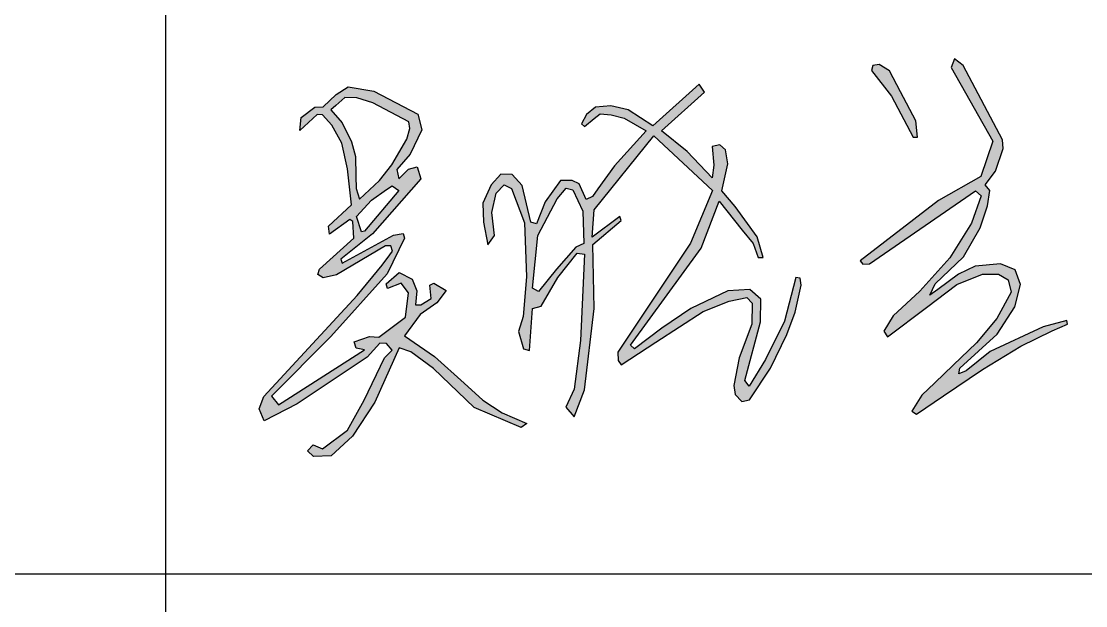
# Model space of a CAD drawing. Extents: x 1728470 to 1835391, y -157368 to 197905.
# Drawn here: x 1785035 to 1786804, y 127440 to 128412 of the extents above; entities that cross this region are included whole.
import ezdxf

# ---------------------------------------------------------------- set-up
doc = ezdxf.new("R2010")
doc.units = 0
doc.header["$LTSCALE"] = 1000
doc.header["$MEASUREMENT"] = 0
doc.layers.get('0').update_dxf_attribs({"linetype": 'CONTINUOUS'})
doc.layers.add('PUB_TITLE', color=4, linetype='CONTINUOUS')

msp = doc.modelspace()

# ---------------------------------------------------------------- hatches: boundary and pattern name
h = msp.add_hatch(color=256)
h.paths.add_polyline_path([(1786599.8, 128338.7), (1786585.4, 128349.7), (1786580.1, 128335.2), (1786649.3, 128212.9), (1786629.5, 128153.9), (1786559.2, 128113.9), (1786429, 128013.8), (1786433.4, 128008.5), (1786444.5, 128009), (1786620.7, 128130.3), (1786629.9, 128122.1), (1786613.9, 128076.2), (1786578.1, 128018.6), (1786528.2, 127963.3), (1786483.6, 127922.2), (1786468.1, 127896.6), (1786474.4, 127887.4), (1786539.3, 127936.2), (1786589.7, 127974.2), (1786632.4, 127991.9), (1786658.5, 127991.9), (1786674.9, 127982.2), (1786679.8, 127961.9), (1786656.1, 127917.9), (1786622.2, 127877.6), (1786583.4, 127840.3), (1786552.9, 127810.9), (1786531.5, 127790.4), (1786514.7, 127763.5), (1786522.5, 127758.6), (1786567.5, 127789.1), (1786632.4, 127833), (1786696, 127872.1), (1786748.2, 127897.5), (1786773.3, 127908.4), (1786772.3, 127914.5), (1786733, 127903.9), (1786645.1, 127863), (1786605.1, 127831.1), (1786592.9, 127826), (1786594.3, 127835.2), (1786656.3, 127892.1), (1786686.2, 127937.1), (1786695.4, 127974.3), (1786686.6, 127999), (1786662.1, 128008.8), (1786620.1, 128005.1), (1786592.3, 127991.9), (1786557.7, 127966.1), (1786544.7, 127956.5), (1786553.6, 127975.6), (1786600.4, 128020.7), (1786628.2, 128068.9), (1786640.5, 128105.2), (1786644.2, 128130.6), (1786636.7, 128140.4), (1786653.7, 128163), (1786666.3, 128200.6), (1786665.6, 128215.2)])
h.paths.add_polyline_path([(1786460.4, 128340.6), (1786450, 128338.7), (1786447.9, 128330.4), (1786481.2, 128287.8), (1786517.2, 128219.7), (1786523.9, 128219.7), (1786521.1, 128246.7), (1786496.1, 128294.8), (1786477.7, 128330.1)], flags=17)
h.paths.add_polyline_path([(1785923.9, 127999.9), (1785894, 127962.6), (1785884.4, 127968.2), (1785893, 128055.7), (1785925.4, 128116.9), (1785940.2, 128134.9), (1785951.2, 128131.7), (1785967.9, 128096.3), (1785969.7, 128042.7), (1785956.5, 128036.4)], flags=16)
h.paths.add_polyline_path([(1785802.7, 128078.1), (1785809.8, 128040.2), (1785821.2, 128056.1), (1785816.8, 128094.1), (1785823.7, 128126.2), (1785837.1, 128140.1), (1785849.4, 128134.1), (1785870.7, 128077.3), (1785874.2, 127987.3), (1785868.7, 127921.4), (1785860.8, 127896.2), (1785869.2, 127867.5), (1785879.1, 127864.5), (1785884.5, 127934.7), (1785898.9, 127938.2), (1785926.1, 127986.1), (1785958.3, 128026.6), (1785970.6, 128024.7), (1785964.2, 127881.3), (1785953.3, 127800.5), (1785939.9, 127770.4), (1785953.3, 127754.1), (1785970.6, 127799.1), (1785987, 127934.7), (1785984.6, 128040.9), (1786031.4, 128081.1), (1786029.3, 128087.3), (1785983.6, 128053.4), (1785986.7, 128098.8), (1786086.1, 128222), (1786183.5, 128130.9), (1786146.6, 128043), (1786096.9, 127968.1), (1786026.3, 127861.8), (1786026.5, 127847.9), (1786031.8, 127841), (1786089.2, 127878.4), (1786167.7, 127929.7), (1786211.2, 127946.8), (1786240.4, 127953), (1786249.6, 127943.4), (1786248.8, 127908.3), (1786227.8, 127852.3), (1786219, 127806.4), (1786221.3, 127791.5), (1786232, 127780.1), (1786245, 127782.4), (1786279.8, 127835.1), (1786307, 127891.4), (1786321, 127928.6), (1786330.8, 127973.4), (1786329.3, 127985.1), (1786322.1, 127985.9), (1786303.3, 127913.6), (1786271.6, 127849.6), (1786244.1, 127805.4), (1786236.9, 127814.8), (1786263.3, 127912.4), (1786263.7, 127950.1), (1786245.6, 127965.9), (1786209, 127964), (1786147.6, 127934.6), (1786099, 127901.9), (1786053.8, 127867.7), (1786047.4, 127873.7), (1786164.6, 128034.8), (1786194.6, 128112.9), (1786233, 128064.9), (1786251.1, 128042.4), (1786259.2, 128019.6), (1786267.5, 128019.6), (1786257.9, 128054), (1786221.1, 128104), (1786199.1, 128130.5), (1786209.1, 128175.4), (1786205, 128198.7), (1786195.8, 128207), (1786182.9, 128204.1), (1786185.9, 128172.9), (1786182.9, 128151.8), (1786141.4, 128195.8), (1786098.7, 128230), (1786170.2, 128294.6), (1786161.1, 128307.4), (1786084, 128238.6), (1786043.3, 128265), (1786014.5, 128271.9), (1785988.9, 128269.4), (1785974.2, 128257.1), (1785965.5, 128241.7), (1785970.6, 128237), (1785986.8, 128250.3), (1785996.7, 128258.4), (1786015.2, 128256.4), (1786036.7, 128251.2), (1786073.1, 128230.3), (1786020.6, 128171.9), (1785993.1, 128133.8), (1785983.7, 128120.9), (1785973.4, 128115.7), (1785962, 128141.9), (1785949.9, 128147.2), (1785931, 128147.2), (1785905.2, 128111.8), (1785891.1, 128075.3), (1785881.5, 128078.3), (1785867, 128139.3), (1785850.4, 128157.5), (1785831.7, 128157.7), (1785815.5, 128140.1), (1785801.9, 128109.6)])
h.paths.add_polyline_path([(1785600, 128062.2), (1785591.8, 128087.5), (1785616.8, 128115), (1785641.6, 128132.2), (1785650.9, 128138.7), (1785662.1, 128131), (1785604.8, 128063.2)], flags=16)
h.paths.add_polyline_path([(1785590.9, 128134.3), (1785596.7, 128116.5), (1785630.2, 128147.7), (1785650.6, 128173.5), (1785675.1, 128216.1), (1785680.5, 128234.2), (1785678.8, 128245.3), (1785618.9, 128276.6), (1785592, 128284.8), (1785572.4, 128285.3), (1785557.2, 128272.1), (1785549.2, 128265.1), (1785567.9, 128243.4), (1785583.4, 128211.7), (1785590, 128187.1), (1785590.7, 128154.4)], flags=16)
h.paths.add_polyline_path([(1785526.5, 128257.4), (1785497.3, 128230.8), (1785500, 128252.4), (1785522.2, 128269.5), (1785536.1, 128269.9), (1785558, 128290.5), (1785577.8, 128303.2), (1785620.3, 128296.1), (1785693.7, 128258), (1785700.1, 128231.8), (1785681, 128191.4), (1785658.8, 128165.6), (1785662, 128150.1), (1785678.2, 128166.4), (1785692.5, 128170.3), (1785698.4, 128150.1), (1785618.1, 128058.9), (1785565.6, 128016.5), (1785567.8, 128009.9), (1785653.2, 128056.3), (1785669.4, 128059.4), (1785671.6, 128051.5), (1785642.5, 127992), (1785549, 127888.2), (1785450.6, 127788.8), (1785462.2, 127774.5), (1785605.1, 127865.7), (1785591.3, 127868.4), (1785588, 127878.9), (1785613.3, 127887.7), (1785628.7, 127887.1), (1785673.3, 127920.1), (1785678.2, 127960.7), (1785666.1, 127976.6), (1785643, 127967.9), (1785640.8, 127975.5), (1785662.8, 127994.2), (1785684.3, 127983.2), (1785691.9, 127964), (1785689.7, 127940.4), (1785698.5, 127940.9), (1785715.6, 127951.4), (1785713.4, 127973.3), (1785720.5, 127976.6), (1785740.9, 127964.6), (1785725.5, 127943.7), (1785697.4, 127924.5), (1785671.6, 127889.3), (1785721.1, 127854.7), (1785770.6, 127810.2), (1785801.6, 127782.3), (1785833.9, 127761.1), (1785875.1, 127743), (1785865.2, 127736.4), (1785787.2, 127769.9), (1785719.6, 127834.7), (1785682.2, 127862.2), (1785662.9, 127869.3), (1785622.3, 127778.7), (1785584.9, 127722.1), (1785549.4, 127689.3), (1785520.2, 127688.5), (1785510.1, 127697.8), (1785519.8, 127707.8), (1785535.2, 127700.9), (1785576.8, 127732), (1785604.5, 127781.9), (1785638.4, 127852.3), (1785650.8, 127865.4), (1785641.5, 127876.6), (1785630.7, 127877), (1785609.6, 127853.5), (1785493.2, 127776.1), (1785438.1, 127747.7), (1785430.1, 127767.7), (1785437.8, 127788.4), (1785593, 127956.1), (1785634.2, 128006.6), (1785646.9, 128023.7), (1785651.6, 128030.1), (1785649, 128038.7), (1785639.9, 128039), (1785558.5, 127990.7), (1785536.1, 127985.7), (1785527.3, 127991.1), (1785530.3, 128000.2), (1785587.5, 128051.3), (1785585.5, 128079.3), (1785580.5, 128082.7), (1785547.1, 128058.3), (1785545.1, 128071.3), (1785583.5, 128106.7), (1785576.7, 128166.7), (1785567.6, 128209.3), (1785550.6, 128239.5), (1785535, 128256.5)])

# ---------------------------------------------------------------- linework, layer by layer
for p, q in [((1786450, 128338.7), (1786447.9, 128330.4)), ((1786460.4, 128340.6), (1786450, 128338.7)), ((1786477.7, 128330.1), (1786460.4, 128340.6)), ((1786585.4, 128349.7), (1786580.1, 128335.2)), ((1786580.1, 128335.2), (1786649.3, 128212.9)), ((1786599.8, 128338.7), (1786585.4, 128349.7)), ((1786665.6, 128215.2), (1786599.8, 128338.7)), ((1786447.9, 128330.4), (1786481.2, 128287.8)), ((1786496.1, 128294.8), (1786477.7, 128330.1)), ((1785558, 128290.5), (1785577.8, 128303.2)), ((1785577.8, 128303.2), (1785620.3, 128296.1)), ((1786161.1, 128307.4), (1786084, 128238.6)), ((1786170.2, 128294.6), (1786161.1, 128307.4)), ((1785536.1, 128269.9), (1785558, 128290.5)), ((1785572.4, 128285.3), (1785557.2, 128272.1)), ((1785592, 128284.8), (1785572.4, 128285.3)), ((1785618.9, 128276.6), (1785592, 128284.8)), ((1785620.3, 128296.1), (1785693.7, 128258)), ((1786098.7, 128230), (1786170.2, 128294.6)), ((1786481.2, 128287.8), (1786517.2, 128219.7)), ((1786521.1, 128246.7), (1786496.1, 128294.8)), ((1785500, 128252.4), (1785522.2, 128269.5)), ((1785522.2, 128269.5), (1785536.1, 128269.9)), ((1785557.2, 128272.1), (1785549.2, 128265.1)), ((1785549.2, 128265.1), (1785567.9, 128243.4)), ((1785678.8, 128245.3), (1785618.9, 128276.6)), ((1785988.9, 128269.4), (1785974.2, 128257.1)), ((1786014.5, 128271.9), (1785988.9, 128269.4)), ((1786043.3, 128265), (1786014.5, 128271.9)), ((1786084, 128238.6), (1786043.3, 128265)), ((1785526.5, 128257.4), (1785497.3, 128230.8)), ((1785497.3, 128230.8), (1785500, 128252.4)), ((1785535, 128256.5), (1785526.5, 128257.4)), ((1785550.6, 128239.5), (1785535, 128256.5)), ((1785693.7, 128258), (1785700.1, 128231.8)), ((1785974.2, 128257.1), (1785965.5, 128241.7)), ((1785970.6, 128237), (1785986.8, 128250.3)), ((1785986.8, 128250.3), (1785996.7, 128258.4)), ((1785996.7, 128258.4), (1786015.2, 128256.4)), ((1786015.2, 128256.4), (1786036.7, 128251.2)), ((1786036.7, 128251.2), (1786073.1, 128230.3)), ((1786523.9, 128219.7), (1786521.1, 128246.7)), ((1785567.6, 128209.3), (1785550.6, 128239.5)), ((1785567.9, 128243.4), (1785583.4, 128211.7)), ((1785675.1, 128216.1), (1785680.5, 128234.2)), ((1785680.5, 128234.2), (1785678.8, 128245.3)), ((1785700.1, 128231.8), (1785681, 128191.4)), ((1785965.5, 128241.7), (1785970.6, 128237)), ((1786073.1, 128230.3), (1786020.6, 128171.9)), ((1786141.4, 128195.8), (1786098.7, 128230)), ((1785583.4, 128211.7), (1785590, 128187.1)), ((1785650.6, 128173.5), (1785675.1, 128216.1)), ((1785986.7, 128098.8), (1786086.1, 128222)), ((1786086.1, 128222), (1786183.5, 128130.9)), ((1786517.2, 128219.7), (1786523.9, 128219.7)), ((1786649.3, 128212.9), (1786629.5, 128153.9)), ((1786666.3, 128200.6), (1786665.6, 128215.2)), ((1785576.7, 128166.7), (1785567.6, 128209.3)), ((1786182.9, 128151.8), (1786141.4, 128195.8)), ((1786195.8, 128207), (1786182.9, 128204.1)), ((1786182.9, 128204.1), (1786185.9, 128172.9)), ((1786205, 128198.7), (1786195.8, 128207)), ((1786209.1, 128175.4), (1786205, 128198.7)), ((1786653.7, 128163), (1786666.3, 128200.6)), ((1785590, 128187.1), (1785590.7, 128154.4)), ((1785681, 128191.4), (1785658.8, 128165.6)), ((1785583.5, 128106.7), (1785576.7, 128166.7)), ((1785630.2, 128147.7), (1785650.6, 128173.5)), ((1785658.8, 128165.6), (1785662, 128150.1)), ((1785662, 128150.1), (1785678.2, 128166.4)), ((1785678.2, 128166.4), (1785692.5, 128170.3)), ((1785692.5, 128170.3), (1785698.4, 128150.1)), ((1786020.6, 128171.9), (1785993.1, 128133.8)), ((1786185.9, 128172.9), (1786182.9, 128151.8)), ((1786199.1, 128130.5), (1786209.1, 128175.4)), ((1786636.7, 128140.4), (1786653.7, 128163)), ((1785590.7, 128154.4), (1785590.9, 128134.3)), ((1785596.7, 128116.5), (1785630.2, 128147.7)), ((1785698.4, 128150.1), (1785618.1, 128058.9)), ((1785831.7, 128157.7), (1785815.5, 128140.1)), ((1785850.4, 128157.5), (1785831.7, 128157.7)), ((1785867, 128139.3), (1785850.4, 128157.5)), ((1785931, 128147.2), (1785905.2, 128111.8)), ((1785949.9, 128147.2), (1785931, 128147.2)), ((1785962, 128141.9), (1785949.9, 128147.2)), ((1785973.4, 128115.7), (1785962, 128141.9)), ((1786629.5, 128153.9), (1786559.2, 128113.9)), ((1786644.2, 128130.6), (1786636.7, 128140.4)), ((1785590.9, 128134.3), (1785596.7, 128116.5)), ((1785662.1, 128131), (1785604.8, 128063.2)), ((1785616.8, 128115), (1785641.6, 128132.2)), ((1785641.6, 128132.2), (1785650.9, 128138.7)), ((1785650.9, 128138.7), (1785662.1, 128131)), ((1785815.5, 128140.1), (1785801.9, 128109.6)), ((1785816.8, 128094.1), (1785823.7, 128126.2)), ((1785823.7, 128126.2), (1785837.1, 128140.1)), ((1785837.1, 128140.1), (1785849.4, 128134.1)), ((1785849.4, 128134.1), (1785870.7, 128077.3)), ((1785881.5, 128078.3), (1785867, 128139.3)), ((1785925.4, 128116.9), (1785940.2, 128134.9)), ((1785940.2, 128134.9), (1785951.2, 128131.7)), ((1785951.2, 128131.7), (1785967.9, 128096.3)), ((1785993.1, 128133.8), (1785983.7, 128120.9)), ((1786183.5, 128130.9), (1786146.6, 128043)), ((1786221.1, 128104), (1786199.1, 128130.5)), ((1786444.5, 128009), (1786620.7, 128130.3)), ((1786620.7, 128130.3), (1786629.9, 128122.1)), ((1786640.5, 128105.2), (1786644.2, 128130.6)), ((1785545.1, 128071.3), (1785583.5, 128106.7)), ((1785591.8, 128087.5), (1785616.8, 128115)), ((1785801.9, 128109.6), (1785802.7, 128078.1)), ((1785905.2, 128111.8), (1785891.1, 128075.3)), ((1785893, 128055.7), (1785925.4, 128116.9)), ((1785983.7, 128120.9), (1785973.4, 128115.7)), ((1786164.6, 128034.8), (1786194.6, 128112.9)), ((1786194.6, 128112.9), (1786233, 128064.9)), ((1786559.2, 128113.9), (1786429, 128013.8)), ((1786629.9, 128122.1), (1786613.9, 128076.2)), ((1786628.2, 128068.9), (1786640.5, 128105.2)), ((1785600, 128062.2), (1785591.8, 128087.5)), ((1785821.2, 128056.1), (1785816.8, 128094.1)), ((1785967.9, 128096.3), (1785969.7, 128042.7)), ((1785983.6, 128053.4), (1785986.7, 128098.8)), ((1786029.3, 128087.3), (1785983.6, 128053.4)), ((1786031.4, 128081.1), (1786029.3, 128087.3)), ((1786257.9, 128054), (1786221.1, 128104)), ((1785547.1, 128058.3), (1785545.1, 128071.3)), ((1785580.5, 128082.7), (1785547.1, 128058.3)), ((1785585.5, 128079.3), (1785580.5, 128082.7)), ((1785587.5, 128051.3), (1785585.5, 128079.3)), ((1785802.7, 128078.1), (1785809.8, 128040.2)), ((1785870.7, 128077.3), (1785874.2, 127987.3)), ((1785891.1, 128075.3), (1785881.5, 128078.3)), ((1785984.6, 128040.9), (1786031.4, 128081.1)), ((1786613.9, 128076.2), (1786578.1, 128018.6)), ((1785618.1, 128058.9), (1785565.6, 128016.5)), ((1785567.8, 128009.9), (1785653.2, 128056.3)), ((1785604.8, 128063.2), (1785600, 128062.2)), ((1785653.2, 128056.3), (1785669.4, 128059.4)), ((1785669.4, 128059.4), (1785671.6, 128051.5)), ((1785809.8, 128040.2), (1785821.2, 128056.1)), ((1785884.4, 127968.2), (1785893, 128055.7)), ((1786233, 128064.9), (1786251.1, 128042.4)), ((1786267.5, 128019.6), (1786257.9, 128054)), ((1786600.4, 128020.7), (1786628.2, 128068.9)), ((1785530.3, 128000.2), (1785587.5, 128051.3)), ((1785639.9, 128039), (1785558.5, 127990.7)), ((1785649, 128038.7), (1785639.9, 128039)), ((1785671.6, 128051.5), (1785642.5, 127992)), ((1785651.6, 128030.1), (1785649, 128038.7)), ((1785956.5, 128036.4), (1785923.9, 127999.9)), ((1785969.7, 128042.7), (1785956.5, 128036.4)), ((1785987, 127934.7), (1785984.6, 128040.9)), ((1786047.4, 127873.7), (1786164.6, 128034.8)), ((1786146.6, 128043), (1786096.9, 127968.1)), ((1786251.1, 128042.4), (1786259.2, 128019.6)), ((1785565.6, 128016.5), (1785567.8, 128009.9)), ((1785634.2, 128006.6), (1785646.9, 128023.7)), ((1785646.9, 128023.7), (1785651.6, 128030.1)), ((1785926.1, 127986.1), (1785958.3, 128026.6)), ((1785958.3, 128026.6), (1785970.6, 128024.7)), ((1785970.6, 128024.7), (1785964.2, 127881.3)), ((1786259.2, 128019.6), (1786267.5, 128019.6)), ((1786578.1, 128018.6), (1786528.2, 127963.3)), ((1786553.6, 127975.6), (1786600.4, 128020.7)), ((1785527.3, 127991.1), (1785530.3, 128000.2)), ((1785593, 127956.1), (1785634.2, 128006.6)), ((1785923.9, 127999.9), (1785894, 127962.6)), ((1786429, 128013.8), (1786433.4, 128008.5)), ((1786433.4, 128008.5), (1786444.5, 128009)), ((1786620.1, 128005.1), (1786592.3, 127991.9)), ((1786662.1, 128008.8), (1786620.1, 128005.1)), ((1786686.6, 127999), (1786662.1, 128008.8)), ((1786695.4, 127974.3), (1786686.6, 127999)), ((1785536.1, 127985.7), (1785527.3, 127991.1)), ((1785558.5, 127990.7), (1785536.1, 127985.7)), ((1785642.5, 127992), (1785549, 127888.2)), ((1785640.8, 127975.5), (1785662.8, 127994.2)), ((1785662.8, 127994.2), (1785684.3, 127983.2)), ((1785684.3, 127983.2), (1785691.9, 127964)), ((1785874.2, 127987.3), (1785868.7, 127921.4)), ((1785898.9, 127938.2), (1785926.1, 127986.1)), ((1786322.1, 127985.9), (1786303.3, 127913.6)), ((1786329.3, 127985.1), (1786322.1, 127985.9)), ((1786330.8, 127973.4), (1786329.3, 127985.1)), ((1786592.3, 127991.9), (1786557.7, 127966.1)), ((1786589.7, 127974.2), (1786632.4, 127991.9)), ((1786632.4, 127991.9), (1786658.5, 127991.9)), ((1786658.5, 127991.9), (1786674.9, 127982.2)), ((1786674.9, 127982.2), (1786679.8, 127961.9)), ((1785643, 127967.9), (1785640.8, 127975.5)), ((1785666.1, 127976.6), (1785643, 127967.9)), ((1785643, 127967.9), (1785643, 127967.9)), ((1785678.2, 127960.7), (1785666.1, 127976.6)), ((1785691.9, 127964), (1785689.7, 127940.4)), ((1785713.4, 127973.3), (1785720.5, 127976.6)), ((1785715.6, 127951.4), (1785713.4, 127973.3)), ((1785720.5, 127976.6), (1785740.9, 127964.6)), ((1785740.9, 127964.6), (1785725.5, 127943.7)), ((1785894, 127962.6), (1785884.4, 127968.2)), ((1786096.9, 127968.1), (1786026.3, 127861.8)), ((1786209, 127964), (1786147.6, 127934.6)), ((1786245.6, 127965.9), (1786209, 127964)), ((1786263.7, 127950.1), (1786245.6, 127965.9)), ((1786321, 127928.6), (1786330.8, 127973.4)), ((1786528.2, 127963.3), (1786483.6, 127922.2)), ((1786539.3, 127936.2), (1786589.7, 127974.2)), ((1786544.7, 127956.5), (1786553.6, 127975.6)), ((1786557.7, 127966.1), (1786544.7, 127956.5)), ((1786686.2, 127937.1), (1786695.4, 127974.3)), ((1785437.8, 127788.4), (1785593, 127956.1)), ((1785673.3, 127920.1), (1785678.2, 127960.7)), ((1785698.5, 127940.9), (1785715.6, 127951.4)), ((1786167.7, 127929.7), (1786211.2, 127946.8)), ((1786211.2, 127946.8), (1786240.4, 127953)), ((1786240.4, 127953), (1786249.6, 127943.4)), ((1786263.3, 127912.4), (1786263.7, 127950.1)), ((1786679.8, 127961.9), (1786656.1, 127917.9)), ((1785689.7, 127940.4), (1785698.5, 127940.9)), ((1785725.5, 127943.7), (1785697.4, 127924.5)), ((1785879.1, 127864.5), (1785884.5, 127934.7)), ((1785884.5, 127934.7), (1785898.9, 127938.2)), ((1785970.6, 127799.1), (1785987, 127934.7)), ((1786089.2, 127878.4), (1786167.7, 127929.7)), ((1786147.6, 127934.6), (1786099, 127901.9)), ((1786249.6, 127943.4), (1786248.8, 127908.3)), ((1786307, 127891.4), (1786321, 127928.6)), ((1786474.4, 127887.4), (1786539.3, 127936.2)), ((1786656.3, 127892.1), (1786686.2, 127937.1)), ((1785628.7, 127887.1), (1785673.3, 127920.1)), ((1785697.4, 127924.5), (1785671.6, 127889.3)), ((1785868.7, 127921.4), (1785860.8, 127896.2)), ((1786236.9, 127814.8), (1786263.3, 127912.4)), ((1786303.3, 127913.6), (1786271.6, 127849.6)), ((1786483.6, 127922.2), (1786468.1, 127896.6)), ((1786656.1, 127917.9), (1786622.2, 127877.6)), ((1786772.3, 127914.5), (1786733, 127903.9)), ((1786773.3, 127908.4), (1786772.3, 127914.5)), ((1785860.8, 127896.2), (1785869.2, 127867.5)), ((1786099, 127901.9), (1786053.8, 127867.7)), ((1786248.8, 127908.3), (1786227.8, 127852.3)), ((1786468.1, 127896.6), (1786474.4, 127887.4)), ((1786733, 127903.9), (1786645.1, 127863)), ((1786696, 127872.1), (1786748.2, 127897.5)), ((1786748.2, 127897.5), (1786773.3, 127908.4)), ((1785549, 127888.2), (1785450.6, 127788.8)), ((1785588, 127878.9), (1785613.3, 127887.7)), ((1785591.3, 127868.4), (1785588, 127878.9)), ((1785630.7, 127877), (1785609.6, 127853.5)), ((1785613.3, 127887.7), (1785628.7, 127887.1)), ((1785641.5, 127876.6), (1785630.7, 127877)), ((1785650.8, 127865.4), (1785641.5, 127876.6)), ((1785671.6, 127889.3), (1785721.1, 127854.7)), ((1785964.2, 127881.3), (1785953.3, 127800.5)), ((1786031.8, 127841), (1786089.2, 127878.4)), ((1786279.8, 127835.1), (1786307, 127891.4)), ((1786622.2, 127877.6), (1786583.4, 127840.3)), ((1786594.3, 127835.2), (1786656.3, 127892.1)), ((1785462.2, 127774.5), (1785605.1, 127865.7)), ((1785605.1, 127865.7), (1785591.3, 127868.4)), ((1785662.9, 127869.3), (1785622.3, 127778.7)), ((1785638.4, 127852.3), (1785650.8, 127865.4)), ((1785682.2, 127862.2), (1785662.9, 127869.3)), ((1785719.6, 127834.7), (1785682.2, 127862.2)), ((1785869.2, 127867.5), (1785879.1, 127864.5)), ((1786026.3, 127861.8), (1786026.5, 127847.9)), ((1786053.8, 127867.7), (1786047.4, 127873.7)), ((1786645.1, 127863), (1786605.1, 127831.1)), ((1786632.4, 127833), (1786696, 127872.1)), ((1785609.6, 127853.5), (1785493.2, 127776.1)), ((1785604.5, 127781.9), (1785638.4, 127852.3)), ((1785721.1, 127854.7), (1785770.6, 127810.2)), ((1786026.5, 127847.9), (1786031.8, 127841)), ((1786227.8, 127852.3), (1786219, 127806.4)), ((1786271.6, 127849.6), (1786244.1, 127805.4)), ((1786583.4, 127840.3), (1786552.9, 127810.9)), ((1785787.2, 127769.9), (1785719.6, 127834.7)), ((1786245, 127782.4), (1786279.8, 127835.1)), ((1786567.5, 127789.1), (1786632.4, 127833)), ((1786592.9, 127826), (1786594.3, 127835.2)), ((1786605.1, 127831.1), (1786592.9, 127826)), ((1785770.6, 127810.2), (1785801.6, 127782.3)), ((1786219, 127806.4), (1786221.3, 127791.5)), ((1786244.1, 127805.4), (1786236.9, 127814.8)), ((1786552.9, 127810.9), (1786531.5, 127790.4)), ((1785430.1, 127767.7), (1785437.8, 127788.4)), ((1785450.6, 127788.8), (1785462.2, 127774.5)), ((1785953.3, 127800.5), (1785939.9, 127770.4)), ((1785953.3, 127754.1), (1785970.6, 127799.1)), ((1786221.3, 127791.5), (1786232, 127780.1)), ((1786531.5, 127790.4), (1786514.7, 127763.5)), ((1786522.5, 127758.6), (1786567.5, 127789.1)), ((1785493.2, 127776.1), (1785438.1, 127747.7)), ((1785576.8, 127732), (1785604.5, 127781.9)), ((1785622.3, 127778.7), (1785584.9, 127722.1)), ((1785865.2, 127736.4), (1785787.2, 127769.9)), ((1785801.6, 127782.3), (1785833.9, 127761.1)), ((1785939.9, 127770.4), (1785953.3, 127754.1)), ((1786232, 127780.1), (1786245, 127782.4)), ((1785438.1, 127747.7), (1785430.1, 127767.7)), ((1785833.9, 127761.1), (1785875.1, 127743)), ((1786514.7, 127763.5), (1786522.5, 127758.6)), ((1785875.1, 127743), (1785865.2, 127736.4)), ((1785535.2, 127700.9), (1785576.8, 127732)), ((1785584.9, 127722.1), (1785549.4, 127689.3)), ((1785510.1, 127697.8), (1785519.8, 127707.8)), ((1785519.8, 127707.8), (1785535.2, 127700.9)), ((1785520.2, 127688.5), (1785510.1, 127697.8)), ((1785549.4, 127689.3), (1785520.2, 127688.5))]:
    msp.add_line(p, q)
at = {"layer": 'PUB_TITLE', "color": 4}
for p, q in [((1785274.8, 126493), (1785274.8, 133493)), ((1781574.8, 127493), (1787074.8, 127493))]:
    msp.add_line(p, q, dxfattribs=at)

doc.saveas('drawing.dxf')
